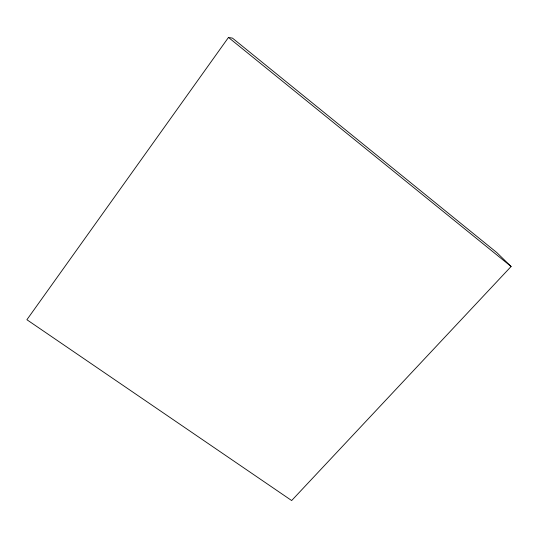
<?xml version="1.0" encoding="UTF-8"?>
<svg xmlns="http://www.w3.org/2000/svg" width="538" height="538" viewBox="0 0 538 538"><rect width="100%" height="100%" fill="white"/><g stroke="black" fill="none" stroke-linecap="round" stroke-linejoin="round"><path stroke-width="0.81" d="M228.475 37.452L26.9 319.727L291.657 500.548L511.1 266.505L496.729 252.504L232.456 38.117L228.475 37.452L511.1 266.505"/></g></svg>
